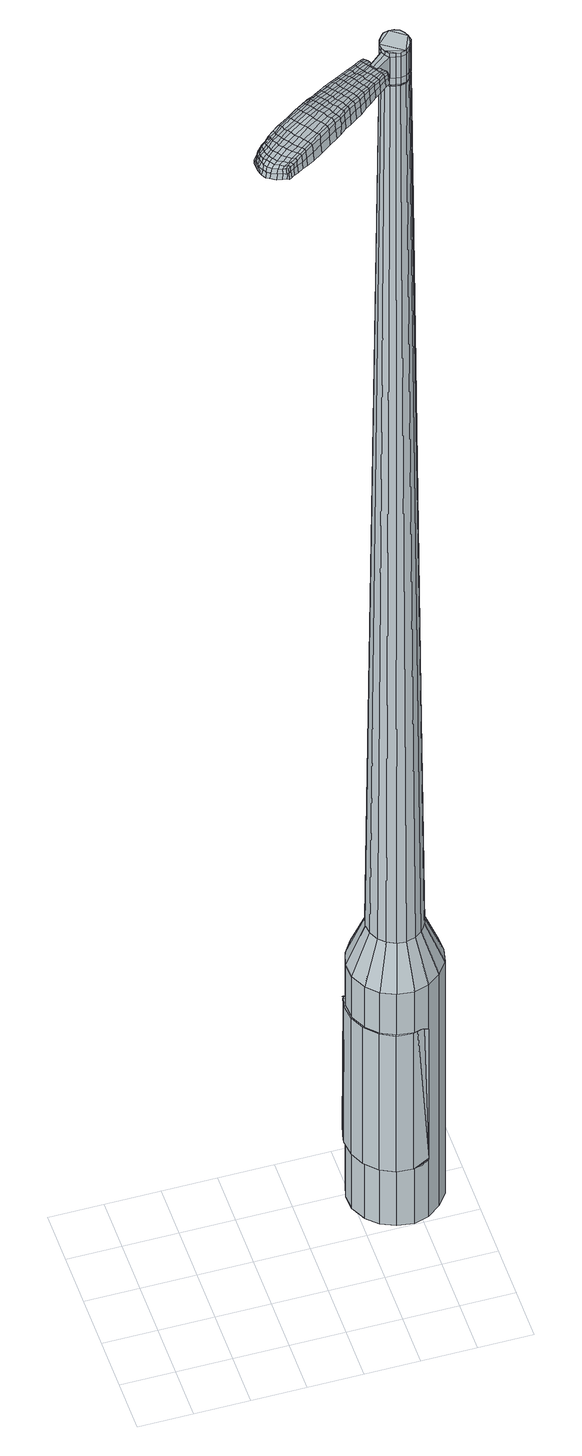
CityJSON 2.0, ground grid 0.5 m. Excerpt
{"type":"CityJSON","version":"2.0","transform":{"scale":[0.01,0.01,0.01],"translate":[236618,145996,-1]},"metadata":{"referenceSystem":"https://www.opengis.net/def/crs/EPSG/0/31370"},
"CityObjects":{
"object1":{"type":"GenericCityObject","attributes":{"cluster":695,"mean_distance_to_centroid":0.343,"new_centroid_x":236620.39,"new_centroid_y":145997.46,"mean_distance_to_camera":10.26,"H1":10.74,"H2":11.49,"Z_final":113.16,"cluster2":-1,"proj_x":236616.68,"proj_y":145992.18,"id_line":85767,"bearing_l":125.08,"distance":6.45,"orientation":"left","G_obj":215.08},"geometry":[{"type":"MultiSurface","lod":"2","boundaries":[[[0,1,2,3]],[[1,4,5,2]],[[4,6,7,5]],[[6,8,9,7]],[[8,10,11,9]],[[10,12,13,11]],[[12,14,15,13]],[[14,16,17,15]],[[16,18,19,17]],[[18,20,21,19]],[[20,22,23,21]],[[22,24,25,23]],[[24,26,27,25]],[[26,28,29,27]],[[28,30,31,29]],[[30,32,33,31]],[[32,34,35,33]],[[34,0,3,35]],[[36,37,38,39]],[[38,40,41,42]],[[41,43,42]],[[42,44,45,46]],[[45,47,46]],[[46,48,49,50]],[[49,51,50]],[[42,46,50,38]],[[50,52,39,38]],[[53,36,39]],[[2,5,7,35]],[[7,9,11,15]],[[11,13,15]],[[15,17,19,23]],[[19,21,23]],[[23,25,27,31]],[[27,29,31]],[[15,23,31,7]],[[31,33,35,7]],[[3,2,35]],[[1,0,54,55]],[[0,34,56,54]],[[34,32,57,56]],[[32,30,58,57]],[[30,28,59,58]],[[28,26,60,59]],[[26,24,61,60]],[[24,22,62,61]],[[22,20,63,62]],[[20,18,64,63]],[[18,16,65,64]],[[16,14,66,65]],[[14,12,67,66]],[[12,10,68,67]],[[10,8,69,68]],[[8,6,70,69]],[[6,4,71,70]],[[4,1,55,71]],[[55,54,72,73]],[[54,56,74,72]],[[56,57,75,74]],[[57,58,76,75]],[[58,59,77,76]],[[59,60,78,77]],[[60,61,79,78]],[[61,62,80,79]],[[62,63,81,80]],[[63,64,82,81]],[[64,65,83,82]],[[65,66,84,83]],[[66,67,85,84]],[[67,68,86,85]],[[68,69,87,86]],[[69,70,88,87]],[[70,71,89,88]],[[71,55,73,89]],[[90,91,92,93]],[[94,95,91,90]],[[75,96,95,94]],[[97,98,96,75]],[[99,100,98,97]],[[101,102,100,99]],[[79,103,102,101]],[[104,105,103,79]],[[81,106,105,104]],[[82,107,106,81]],[[108,109,107,82]],[[110,111,109,108]],[[112,113,111,110]],[[114,115,113,112]],[[87,116,115,114]],[[117,118,116,87]],[[89,119,118,117]],[[93,92,119,89]],[[120,121,122,123]],[[124,120,123,125]],[[126,124,125,127]],[[128,126,127,129]],[[130,128,129,131]],[[132,130,131,133]],[[134,132,133,135]],[[136,134,135,137]],[[138,136,137,139]],[[140,138,139,141]],[[142,140,141,143]],[[144,142,143,145]],[[146,144,145,147]],[[148,146,147,149]],[[150,148,149,151]],[[152,150,151,153]],[[73,72,90,93]],[[72,74,94,90]],[[74,75,94]],[[76,97,75]],[[76,77,99,97]],[[77,78,101,99]],[[78,79,101]],[[80,104,79]],[[80,81,104]],[[83,108,82]],[[83,84,110,108]],[[84,85,112,110]],[[85,86,114,112]],[[86,87,114]],[[88,117,87]],[[88,89,117]],[[73,93,89]],[[154,155,92,91]],[[155,119,92]],[[156,118,119]],[[156,116,118]],[[157,115,116]],[[157,158,113,115]],[[158,159,111,113]],[[159,160,109,111]],[[160,107,109]],[[161,105,106]],[[161,103,105]],[[162,102,103]],[[162,163,100,102]],[[163,164,98,100]],[[164,96,98]],[[165,95,96]],[[165,154,91,95]],[[39,52,152,166]],[[155,154,167,153]],[[53,39,166,121]],[[154,165,122,167]],[[36,53,121,120]],[[165,96,123,122]],[[37,36,120,124]],[[96,164,125,123]],[[38,37,124,126]],[[164,163,127,125]],[[40,38,126,128]],[[163,162,129,127]],[[41,40,128,130]],[[162,103,131,129]],[[43,41,130,132]],[[103,161,133,131]],[[42,43,132,134]],[[161,106,135,133]],[[44,42,134,136]],[[106,107,137,135]],[[45,44,136,138]],[[107,160,139,137]],[[47,45,138,140]],[[160,159,141,139]],[[46,47,140,142]],[[159,158,143,141]],[[48,46,142,144]],[[158,157,145,143]],[[49,48,144,146]],[[157,116,147,145]],[[51,49,146,148]],[[116,156,149,147]],[[50,51,148,150]],[[156,119,151,149]],[[52,50,150,152]],[[119,155,153,151]],[[152,153,168,169]],[[153,167,170,168]],[[167,122,171,170]],[[122,121,172,171]],[[121,166,173,172]],[[166,152,169,173]],[[174,175,176,177]],[[178,174,177,179]],[[174,178,180,181]],[[175,174,181,182]],[[183,184,185,186]],[[187,183,186,188]],[[183,187,189,190]],[[184,183,190,191]],[[192,193,194,195]],[[196,192,195,197]],[[192,196,198,199]],[[193,192,199,200]],[[201,202,203,204]],[[205,201,204,206]],[[201,205,207,208]],[[202,201,208,209]],[[210,211,212,213]],[[214,210,213,215]],[[210,214,216,217]],[[211,210,217,218]],[[219,220,221,222]],[[223,219,222,224]],[[219,223,225,226]],[[220,219,226,227]],[[228,229,230,231]],[[220,228,231,221]],[[228,220,227,232]],[[229,228,232,233]],[[234,235,236,237]],[[229,234,237,230]],[[234,229,233,238]],[[235,234,238,239]],[[240,178,179,241]],[[235,240,241,236]],[[240,235,239,242]],[[178,240,242,180]],[[243,244,245,246]],[[247,243,246,248]],[[243,247,249,250]],[[244,243,250,251]],[[252,253,254,255]],[[244,252,255,245]],[[252,244,251,256]],[[253,252,256,257]],[[258,259,260,261]],[[253,258,261,254]],[[258,253,257,262]],[[259,258,262,263]],[[264,265,266,267]],[[259,264,267,260]],[[264,259,263,268]],[[265,264,268,269]],[[270,175,182,271]],[[265,270,271,266]],[[270,265,269,272]],[[175,270,272,176]],[[273,274,275,276]],[[277,273,276,278]],[[273,277,279,280]],[[274,273,280,281]],[[282,283,284,285]],[[274,282,285,275]],[[282,274,281,286]],[[283,282,286,287]],[[288,289,290,291]],[[283,288,291,284]],[[288,283,287,292]],[[289,288,292,293]],[[294,187,188,295]],[[289,294,295,290]],[[294,289,293,296]],[[187,294,296,189]],[[297,298,299,300]],[[301,297,300,302]],[[297,301,303,304]],[[298,297,304,305]],[[306,307,308,309]],[[298,306,309,299]],[[306,298,305,310]],[[307,306,310,311]],[[312,313,314,315]],[[307,312,315,308]],[[312,307,311,316]],[[313,312,316,317]],[[318,319,320,321]],[[313,318,321,314]],[[318,313,317,322]],[[319,318,322,323]],[[324,184,191,325]],[[319,324,325,320]],[[324,319,323,326]],[[184,324,326,185]],[[327,213,212,328]],[[329,327,328,330]],[[327,329,331,332]],[[213,327,332,215]],[[333,329,330,334]],[[335,333,334,336]],[[333,335,337,338]],[[329,333,338,331]],[[339,335,336,340]],[[341,339,340,342]],[[339,341,343,344]],[[335,339,344,337]],[[345,341,342,346]],[[347,345,346,348]],[[345,347,349,350]],[[341,345,350,343]],[[351,347,348,352]],[[202,351,352,203]],[[351,202,209,353]],[[347,351,353,349]],[[354,355,200,199]],[[356,354,199,198]],[[354,356,357,358]],[[355,354,358,359]],[[360,361,359,358]],[[362,360,358,357]],[[360,362,363,364]],[[361,360,364,365]],[[366,367,365,364]],[[368,366,364,363]],[[366,368,369,370]],[[367,366,370,371]],[[372,373,371,370]],[[374,372,370,369]],[[372,374,207,205]],[[373,372,205,206]],[[375,376,377,378]],[[277,375,378,279]],[[375,277,278,379]],[[376,375,379,380]],[[381,196,197,382]],[[376,381,382,377]],[[381,376,380,383]],[[196,381,383,198]],[[384,385,386,387]],[[223,384,387,225]],[[384,223,224,388]],[[385,384,388,389]],[[390,391,392,393]],[[385,390,393,386]],[[390,385,389,394]],[[391,390,394,395]],[[396,193,200,397]],[[391,396,397,392]],[[396,391,395,398]],[[193,396,398,194]],[[399,400,401,402]],[[181,399,402,182]],[[399,181,180,403]],[[400,399,403,404]],[[405,406,407,408]],[[400,405,408,401]],[[405,400,404,409]],[[406,405,409,410]],[[411,204,203,412]],[[406,411,412,407]],[[411,406,410,413]],[[204,411,413,206]],[[414,415,416,417]],[[186,414,417,188]],[[414,186,185,418]],[[415,414,418,419]],[[420,208,207,421]],[[415,420,421,416]],[[420,415,419,422]],[[208,420,422,209]],[[423,424,425,426]],[[301,423,426,303]],[[423,301,302,427]],[[424,423,427,428]],[[429,214,215,430]],[[424,429,430,425]],[[429,424,428,431]],[[214,429,431,216]],[[432,433,434,435]],[[247,432,435,249]],[[432,247,248,436]],[[433,432,436,437]],[[438,439,440,441]],[[433,438,441,434]],[[438,433,437,442]],[[439,438,442,443]],[[444,211,218,445]],[[439,444,445,440]],[[444,439,443,446]],[[211,444,446,212]],[[447,448,437,436]],[[246,447,436,248]],[[447,246,245,449]],[[448,447,449,450]],[[451,452,443,442]],[[448,451,442,437]],[[451,448,450,453]],[[452,451,453,454]],[[455,328,212,446]],[[452,455,446,443]],[[455,452,454,456]],[[328,455,456,330]],[[457,458,459,460]],[[304,457,460,305]],[[457,304,303,426]],[[458,457,426,425]],[[461,332,331,462]],[[458,461,462,459]],[[461,458,425,430]],[[332,461,430,215]],[[463,464,450,449]],[[255,463,449,245]],[[463,255,254,465]],[[464,463,465,466]],[[467,468,454,453]],[[464,467,453,450]],[[467,464,466,469]],[[468,467,469,470]],[[471,334,330,456]],[[468,471,456,454]],[[471,468,470,472]],[[334,471,472,336]],[[473,474,475,476]],[[310,473,476,311]],[[473,310,305,460]],[[474,473,460,459]],[[477,338,337,478]],[[474,477,478,475]],[[477,474,459,462]],[[338,477,462,331]],[[479,480,466,465]],[[261,479,465,254]],[[479,261,260,481]],[[480,479,481,482]],[[483,484,470,469]],[[480,483,469,466]],[[483,480,482,485]],[[484,483,485,486]],[[487,340,336,472]],[[484,487,472,470]],[[487,484,486,488]],[[340,487,488,342]],[[489,490,491,492]],[[316,489,492,317]],[[489,316,311,476]],[[490,489,476,475]],[[493,344,343,494]],[[490,493,494,491]],[[493,490,475,478]],[[344,493,478,337]],[[495,496,482,481]],[[267,495,481,260]],[[495,267,266,497]],[[496,495,497,498]],[[499,500,486,485]],[[496,499,485,482]],[[499,496,498,501]],[[500,499,501,502]],[[503,346,342,488]],[[500,503,488,486]],[[503,500,502,504]],[[346,503,504,348]],[[505,506,507,508]],[[322,505,508,323]],[[505,322,317,492]],[[506,505,492,491]],[[509,350,349,510]],[[506,509,510,507]],[[509,506,491,494]],[[350,509,494,343]],[[511,512,498,497]],[[271,511,497,266]],[[511,271,182,402]],[[512,511,402,401]],[[513,514,502,501]],[[512,513,501,498]],[[513,512,401,408]],[[514,513,408,407]],[[515,352,348,504]],[[514,515,504,502]],[[515,514,407,412]],[[352,515,412,203]],[[516,517,419,418]],[[326,516,418,185]],[[516,326,323,508]],[[517,516,508,507]],[[518,353,209,422]],[[517,518,422,419]],[[518,517,507,510]],[[353,518,510,349]],[[519,520,380,379]],[[276,519,379,278]],[[519,276,275,521]],[[520,519,521,522]],[[523,356,198,383]],[[520,523,383,380]],[[523,520,522,524]],[[356,523,524,357]],[[525,526,527,528]],[[226,525,528,227]],[[525,226,225,387]],[[526,525,387,386]],[[529,530,531,532]],[[526,529,532,527]],[[529,526,386,393]],[[530,529,393,392]],[[533,355,359,534]],[[530,533,534,531]],[[533,530,392,397]],[[355,533,397,200]],[[535,536,522,521]],[[285,535,521,275]],[[535,285,284,537]],[[536,535,537,538]],[[539,362,357,524]],[[536,539,524,522]],[[539,536,538,540]],[[362,539,540,363]],[[541,542,543,544]],[[232,541,544,233]],[[541,232,227,528]],[[542,541,528,527]],[[545,546,547,548]],[[542,545,548,543]],[[545,542,527,532]],[[546,545,532,531]],[[549,361,365,550]],[[546,549,550,547]],[[549,546,531,534]],[[361,549,534,359]],[[551,552,538,537]],[[291,551,537,284]],[[551,291,290,553]],[[552,551,553,554]],[[555,368,363,540]],[[552,555,540,538]],[[555,552,554,556]],[[368,555,556,369]],[[557,558,559,560]],[[238,557,560,239]],[[557,238,233,544]],[[558,557,544,543]],[[561,562,563,564]],[[558,561,564,559]],[[561,558,543,548]],[[562,561,548,547]],[[565,367,371,566]],[[562,565,566,563]],[[565,562,547,550]],[[367,565,550,365]],[[567,568,554,553]],[[295,567,553,290]],[[567,295,188,417]],[[568,567,417,416]],[[569,374,369,556]],[[568,569,556,554]],[[569,568,416,421]],[[374,569,421,207]],[[570,571,404,403]],[[242,570,403,180]],[[570,242,239,560]],[[571,570,560,559]],[[572,573,410,409]],[[571,572,409,404]],[[572,571,559,564]],[[573,572,564,563]],[[574,373,206,413]],[[573,574,413,410]],[[574,573,563,566]],[[373,574,566,371]],[[575,576,577,578]],[[578,577,579,580]],[[581,579,577,582]],[[582,577,576,583]],[[584,585,586,587]],[[587,586,588,589]],[[590,588,586,591]],[[591,586,585,592]],[[593,594,595,596]],[[596,595,597,598]],[[599,597,595,600]],[[600,595,594,601]],[[602,603,604,605]],[[605,604,606,607]],[[608,606,604,609]],[[609,604,603,610]],[[611,612,613,614]],[[614,613,615,616]],[[617,615,613,618]],[[618,613,612,619]],[[620,621,622,623]],[[623,622,624,625]],[[626,624,622,627]],[[627,622,621,628]],[[629,630,631,632]],[[632,631,621,620]],[[628,621,631,633]],[[633,631,630,634]],[[635,636,637,638]],[[638,637,630,629]],[[634,630,637,639]],[[639,637,636,640]],[[580,579,641,642]],[[642,641,636,635]],[[640,636,641,643]],[[643,641,579,581]],[[644,645,646,647]],[[647,646,648,649]],[[650,648,646,651]],[[651,646,645,652]],[[653,654,655,656]],[[656,655,645,644]],[[652,645,655,657]],[[657,655,654,658]],[[659,660,661,662]],[[662,661,654,653]],[[658,654,661,663]],[[663,661,660,664]],[[665,666,667,668]],[[668,667,660,659]],[[664,660,667,669]],[[669,667,666,670]],[[583,576,671,672]],[[672,671,666,665]],[[670,666,671,673]],[[673,671,576,575]],[[674,675,676,677]],[[677,676,678,679]],[[680,678,676,681]],[[681,676,675,682]],[[683,684,685,686]],[[686,685,675,674]],[[682,675,685,687]],[[687,685,684,688]],[[689,690,691,692]],[[692,691,684,683]],[[688,684,691,693]],[[693,691,690,694]],[[589,588,695,696]],[[696,695,690,689]],[[694,690,695,697]],[[697,695,588,590]],[[698,699,700,701]],[[701,700,702,703]],[[704,702,700,705]],[[705,700,699,706]],[[707,708,709,710]],[[710,709,699,698]],[[706,699,709,711]],[[711,709,708,712]],[[713,714,715,716]],[[716,715,708,707]],[[712,708,715,717]],[[717,715,714,718]],[[719,720,721,722]],[[722,721,714,713]],[[718,714,721,723]],[[723,721,720,724]],[[592,585,725,726]],[[726,725,720,719]],[[724,720,725,727]],[[727,725,585,584]],[[611,614,728,729]],[[729,728,730,731]],[[732,730,728,172]],[[172,728,614,616]],[[731,730,733,734]],[[734,733,735,736]],[[737,735,733,738]],[[738,733,730,732]],[[736,735,739,740]],[[740,739,741,742]],[[743,741,739,744]],[[744,739,735,737]],[[742,741,745,746]],[[746,745,747,748]],[[749,747,745,750]],[[750,745,741,743]],[[748,747,751,752]],[[752,751,603,602]],[[610,603,751,753]],[[753,751,747,749]],[[601,754,755,600]],[[600,755,756,599]],[[757,756,755,758]],[[758,755,754,759]],[[759,760,761,758]],[[758,761,762,757]],[[763,762,761,764]],[[764,761,760,765]],[[765,766,767,764]],[[764,767,768,763]],[[769,768,767,770]],[[770,767,766,771]],[[771,772,773,770]],[[770,773,774,769]],[[608,774,773,606]],[[606,773,772,607]],[[775,776,777,778]],[[778,777,678,680]],[[679,678,777,779]],[[779,777,776,780]],[[598,597,781,782]],[[782,781,776,775]],[[780,776,781,783]],[[783,781,597,599]],[[784,785,786,787]],[[787,786,624,626]],[[625,624,786,788]],[[788,786,785,789]],[[790,791,792,793]],[[793,792,785,784]],[[789,785,792,794]],[[794,792,791,795]],[[601,594,796,797]],[[797,796,791,790]],[[795,791,796,798]],[[798,796,594,593]],[[799,800,801,802]],[[802,801,582,583]],[[581,582,801,803]],[[803,801,800,804]],[[805,806,807,808]],[[808,807,800,799]],[[804,800,807,809]],[[809,807,806,810]],[[602,605,811,812]],[[812,811,806,805]],[[810,806,811,813]],[[813,811,605,607]],[[814,815,816,817]],[[817,816,587,589]],[[584,587,816,818]],[[818,816,815,819]],[[608,609,820,821]],[[821,820,815,814]],[[819,815,820,822]],[[822,820,609,610]],[[823,824,825,826]],[[826,825,702,704]],[[703,702,825,827]],[[827,825,824,828]],[[616,615,829,830]],[[830,829,824,823]],[[828,824,829,831]],[[831,829,615,617]],[[832,833,834]],[[834,833,648,650]],[[649,648,833,835]],[[835,833,836]],[[837,838,839,840]],[[840,839,833,832]],[[836,833,839,841]],[[841,839,838,842]],[[619,612,843,844]],[[844,843,838,837]],[[842,838,843,845]],[[845,843,612,611]],[[836,846,847,835]],[[835,847,647,649]],[[644,647,847,848]],[[848,847,846,849]],[[842,850,851,841]],[[841,851,846,836]],[[849,846,851,852]],[[852,851,850,853]],[[611,729,854,845]],[[845,854,850,842]],[[853,850,854,855]],[[855,854,729,731]],[[856,857,858,859]],[[859,858,705,706]],[[704,705,858,826]],[[826,858,857,823]],[[732,172,860,861]],[[861,860,857,856]],[[823,857,860,830]],[[830,860,172,616]],[[849,862,863,848]],[[848,863,656,644]],[[653,656,863,864]],[[864,863,862,865]],[[853,866,867,852]],[[852,867,862,849]],[[865,862,867,868]],[[868,867,866,869]],[[731,734,870,855]],[[855,870,866,853]],[[869,866,870,871]],[[871,870,734,736]],[[872,873,874,875]],[[875,874,711,712]],[[706,711,874,859]],[[859,874,873,856]],[[737,738,876,877]],[[877,876,873,872]],[[856,873,876,861]],[[861,876,738,732]],[[865,878,879,864]],[[864,879,662,653]],[[659,662,879,880]],[[880,879,878,881]],[[869,882,883,868]],[[868,883,878,865]],[[881,878,883,884]],[[884,883,882,885]],[[736,740,886,871]],[[871,886,882,869]],[[885,882,886,887]],[[887,886,740,742]],[[888,889,890,891]],[[891,890,717,718]],[[712,717,890,875]],[[875,890,889,872]],[[743,744,892,893]],[[893,892,889,888]],[[872,889,892,877]],[[877,892,744,737]],[[881,894,895,880]],[[880,895,668,659]],[[665,668,895,896]],[[896,895,894,897]],[[885,898,899,884]],[[884,899,894,881]],[[897,894,899,900]],[[900,899,898,901]],[[742,746,902,887]],[[887,902,898,885]],[[901,898,902,903]],[[903,902,746,748]],[[904,905,906,907]],[[907,906,723,724]],[[718,723,906,891]],[[891,906,905,888]],[[749,750,908,909]],[[909,908,905,904]],[[888,905,908,893]],[[893,908,750,743]],[[897,910,911,896]],[[896,911,672,665]],[[583,672,911,802]],[[802,911,910,799]],[[901,912,913,900]],[[900,913,910,897]],[[799,910,913,808]],[[808,913,912,805]],[[748,752,914,903]],[[903,914,912,901]],[[805,912,914,812]],[[812,914,752,602]],[[819,915,916,818]],[[818,916,727,584]],[[724,727,916,907]],[[907,916,915,904]],[[610,753,917,822]],[[822,917,915,819]],[[904,915,917,909]],[[909,917,753,749]],[[780,918,919,779]],[[779,919,677,679]],[[674,677,919,920]],[[920,919,918,921]],[[599,756,922,783]],[[783,922,918,780]],[[921,918,922,923]],[[923,922,756,757]],[[924,925,926,927]],[[927,926,627,628]],[[626,627,926,787]],[[787,926,925,784]],[[928,929,930,931]],[[931,930,925,924]],[[784,925,930,793]],[[793,930,929,790]],[[759,754,932,933]],[[933,932,929,928]],[[790,929,932,797]],[[797,932,754,601]],[[921,934,935,920]],[[920,935,686,674]],[[683,686,935,936]],[[936,935,934,937]],[[757,762,938,923]],[[923,938,934,921]],[[937,934,938,939]],[[939,938,762,763]],[[940,941,942,943]],[[943,942,633,634]],[[628,633,942,927]],[[927,942,941,924]],[[944,945,946,947]],[[947,946,941,940]],[[924,941,946,931]],[[931,946,945,928]],[[765,760,948,949]],[[949,948,945,944]],[[928,945,948,933]],[[933,948,760,759]],[[937,950,951,936]],[[936,951,692,683]],[[689,692,951,952]],[[952,951,950,953]],[[763,768,954,939]],[[939,954,950,937]],[[953,950,954,955]],[[955,954,768,769]],[[956,957,958,959]],[[959,958,639,640]],[[634,639,958,943]],[[943,958,957,940]],[[960,961,962,963]],[[963,962,957,956]],[[940,957,962,947]],[[947,962,961,944]],[[771,766,964,965]],[[965,964,961,960]],[[944,961,964,949]],[[949,964,766,765]],[[953,966,967,952]],[[952,967,696,689]],[[589,696,967,817]],[[817,967,966,814]],[[769,774,968,955]],[[955,968,966,953]],[[814,966,968,821]],[[821,968,774,608]],[[804,969,970,803]],[[803,970,643,581]],[[640,643,970,959]],[[959,970,969,956]],[[810,971,972,809]],[[809,972,969,804]],[[956,969,972,963]],[[963,972,971,960]],[[607,772,973,813]],[[813,973,971,810]],[[960,971,973,965]],[[965,973,772,771]],[[575,578,177,176]],[[578,580,179,177]],[[590,591,190,189]],[[591,592,191,190]],[[593,596,195,194]],[[596,598,197,195]],[[617,618,217,216]],[[618,619,218,217]],[[620,623,222,221]],[[623,625,224,222]],[[629,632,231,230]],[[632,620,221,231]],[[635,638,237,236]],[[638,629,230,237]],[[580,642,241,179]],[[642,635,236,241]],[[650,651,250,249]],[[651,652,251,250]],[[652,657,256,251]],[[657,658,257,256]],[[658,663,262,257]],[[663,664,263,262]],[[664,669,268,263]],[[669,670,269,268]],[[670,673,272,269]],[[673,575,176,272]],[[680,681,280,279]],[[681,682,281,280]],[[682,687,286,281]],[[687,688,287,286]],[[688,693,292,287]],[[693,694,293,292]],[[694,697,296,293]],[[697,590,189,296]],[[698,701,300,299]],[[701,703,302,300]],[[707,710,309,308]],[[710,698,299,309]],[[713,716,315,314]],[[716,707,308,315]],[[719,722,321,320]],[[722,713,314,321]],[[592,726,325,191]],[[726,719,320,325]],[[775,778,378,377]],[[778,680,279,378]],[[598,782,382,197]],[[782,775,377,382]],[[625,788,388,224]],[[788,789,389,388]],[[789,794,394,389]],[[794,795,395,394]],[[795,798,398,395]],[[798,593,194,398]],[[703,827,427,302]],[[827,828,428,427]],[[828,831,431,428]],[[831,617,216,431]],[[832,834,435,434]],[[834,650,249,435]],[[837,840,441,440]],[[840,832,434,441]],[[619,844,445,218]],[[844,837,440,445]],[[974,975,976,977]],[[978,979,977,976]],[[980,981,982,983]],[[984,985,986,987]],[[975,988,989,976]],[[990,978,976,989]],[[991,980,983,992]],[[993,994,985,984]],[[988,995,996,989]],[[996,997,990,989]],[[998,991,992,999]],[[1000,994,993,1001]],[[995,1002,1003,996]],[[1003,1004,997,996]],[[1005,998,999,1006]],[[1007,1000,1001,1008]],[[1009,1010,1011,1012]],[[1013,1014,1010,1009]],[[1013,1015,1016,1014]],[[1015,1017,1018,1016]],[[1019,1020,1021,1022]],[[1023,1024,1020,1019]],[[1025,1026,1024,1023]],[[1027,1028,1026,1025]],[[1022,1011,1010,1019]],[[1019,1010,1014,1023]],[[1014,1016,1025,1023]],[[1016,1018,1027,1025]],[[983,982,979,978]],[[992,983,978,990]],[[997,999,992,990]],[[1004,1006,999,997]],[[984,987,981,980]],[[993,984,980,991]],[[1001,993,991,998]],[[1008,1001,998,1005]],[[985,1009,1012,986]],[[994,1013,1009,985]],[[1015,1013,994,1000]],[[1017,1015,1000,1007]],[[1029,1030,1031,1032]],[[1031,1033,1034,1035]],[[1031,1035,1036,1037]],[[1031,1037,1032]],[[1038,1029,1032,1039]],[[1040,1039,1032,1041]],[[1042,1041,1032]],[[1043,1031,1030,1044]],[[1045,1043,1044,1046]],[[1047,1045,1046,1048]],[[1049,1047,1048,1050]],[[1051,1049,1050,1052]],[[1052,1053,1054,1055]],[[1052,1055,1056,1057]],[[1052,1057,1058,1059]],[[1058,1060,1061,1062]],[[1058,1062,1063,1064]],[[1058,1064,1059]],[[1052,1059,1051]],[[1065,1066,1030,1029]],[[1067,1068,1033,1031]],[[1069,1070,1042,1032]],[[1066,1071,1044,1030]],[[1072,1067,1031,1043]],[[1071,1073,1046,1044]],[[1074,1072,1043,1045]],[[1073,1075,1048,1046]],[[1076,1074,1045,1047]],[[1075,1077,1050,1048]],[[1078,1076,1047,1049]],[[1077,1079,1052,1050]],[[1080,1078,1049,1051]],[[1079,1081,1053,1052]],[[1082,1083,1060,1058]],[[1084,1080,1051,1059]],[[1054,1053,1081,1085]],[[1055,1054,1085,1086]],[[1056,1055,1086,1087]],[[1057,1056,1087,1088]],[[1058,1057,1088,1082]],[[1089,1065,1029,1038]],[[1090,1089,1038,1039]],[[1091,1090,1039,1040]],[[1092,1091,1040,1041]],[[1070,1092,1041,1042]],[[1034,1033,1068,1093]],[[1061,1060,1083,1094]],[[1035,1034,1093,1095]],[[1036,1035,1095,1096]],[[1037,1036,1096,1097]],[[1032,1037,1097,1069]],[[1062,1061,1094,1098]],[[1063,1062,1098,1099]],[[1064,1063,1099,1100]],[[1059,1064,1100,1084]]]}]}
},
"vertices":[
[204,119,384],[197,133,384],[197,133,96],[204,119,96],[196,147,384],[196,147,96],[200,161,384],[200,161,96],[208,173,384],[208,173,96],[220,182,384],[220,182,96],[234,186,384],[234,186,96],[249,184,384],[249,184,96],[262,178,384],[262,178,96],[273,168,384],[273,168,96],[279,155,384],[279,155,96],[280,140,384],[280,140,96],[277,126,384],[277,126,96],[268,114,384],[268,114,96],[256,105,384],[256,105,96],[242,101,384],[242,101,96],[227,103,384],[227,103,96],[214,109,384],[214,109,96],[235,131,1524],[239,130,1524],[244,131,1524],[227,136,1524],[248,134,1524],[250,138,1524],[251,147,1524],[252,142,1524],[249,151,1524],[246,155,1524],[237,157,1524],[242,157,1524],[232,156,1524],[229,153,1524],[225,145,1524],[226,149,1524],[225,140,1524],[230,132,1524],[218,129,429],[214,137,429],[224,123,429],[232,119,429],[240,118,429],[249,121,429],[256,126,429],[261,133,429],[263,141,429],[263,150,429],[259,158,429],[253,164,429],[245,168,429],[236,169,429],[228,166,429],[220,161,429],[215,154,429],[213,146,429],[227,136,1483],[225,140,1483],[230,132,1483],[235,131,1483],[239,130,1483],[244,131,1483],[248,134,1483],[250,138,1483],[252,142,1483],[251,147,1483],[249,151,1483],[246,155,1483],[242,157,1483],[237,157,1483],[232,156,1483],[229,153,1483],[226,149,1483],[225,145,1483],[228,136,1483],[228,136,1485],[226,140,1485],[226,140,1483],[231,133,1483],[231,133,1485],[235,131,1485],[239,131,1483],[239,131,1485],[244,132,1483],[244,132,1485],[247,134,1483],[247,134,1485],[250,138,1485],[251,142,1483],[251,142,1485],[251,147,1485],[249,151,1485],[246,154,1483],[246,154,1485],[241,156,1483],[241,156,1485],[237,156,1483],[237,156,1485],[233,155,1483],[233,155,1485],[229,153,1485],[227,149,1483],[227,149,1485],[225,145,1485],[235,131,1519],[230,132,1519],[230,132,1493],[235,131,1493],[239,130,1519],[239,130,1493],[244,131,1519],[244,131,1493],[248,134,1519],[248,134,1493],[250,138,1519],[250,138,1493],[252,142,1519],[252,142,1493],[251,147,1519],[251,147,1493],[249,151,1519],[249,151,1493],[246,155,1519],[246,155,1493],[242,157,1519],[242,157,1493],[237,157,1519],[237,157,1493],[232,156,1519],[232,156,1493],[229,153,1519],[229,153,1493],[226,149,1519],[226,149,1493],[225,145,1519],[225,145,1493],[225,140,1519],[225,140,1493],[227,136,1485],[225,140,1485],[226,149,1485],[232,156,1485],[237,157,1485],[242,157,1485],[246,155,1485],[252,142,1485],[248,134,1485],[244,131,1485],[239,130,1485],[230,132,1485],[227,136,1519],[227,136,1493],[210,128,1513],[210,128,1518],[212,125,1513],[214,122,1513],[214,122,1518],[212,125,1518],[140,98,1519],[146,102,1518],[144,103,1509],[138,99,1510],[133,94,1519],[131,94,1510],[135,93,1526],[142,98,1525],[148,102,1525],[162,67,1519],[168,71,1518],[168,73,1525],[162,69,1525],[155,62,1519],[155,63,1526],[155,60,1510],[162,65,1510],[167,69,1509],[92,39,1519],[90,42,1519],[89,42,1513],[91,38,1513],[95,36,1519],[94,36,1513],[96,37,1524],[93,40,1524],[91,43,1524],[152,82,1530],[158,86,1529],[157,89,1529],[151,84,1530],[145,76,1531],[143,79,1531],[147,73,1530],[155,79,1530],[161,83,1529],[218,128,1512],[217,130,1512],[216,130,1517],[217,128,1517],[220,126,1512],[219,125,1517],[220,125,1506],[218,128,1506],[216,130,1506],[92,63,1519],[95,66,1519],[93,66,1512],[91,64,1512],[91,61,1518],[89,62,1512],[92,61,1522],[93,62,1523],[96,65,1524],[98,69,1519],[103,72,1519],[101,73,1512],[97,69,1512],[100,68,1524],[104,72,1525],[107,76,1519],[114,81,1519],[112,81,1511],[106,76,1511],[109,75,1526],[115,80,1526],[123,87,1519],[121,88,1510],[125,86,1526],[203,137,1513],[196,133,1513],[198,133,1518],[204,137,1517],[208,140,1512],[207,139,1516],[207,140,1506],[201,138,1507],[195,134,1507],[190,130,1514],[184,126,1515],[185,125,1520],[191,129,1519],[188,130,1507],[182,126,1507],[177,122,1515],[171,118,1516],[172,117,1522],[179,121,1521],[175,122,1508],[169,118,1508],[165,114,1517],[158,110,1517],[160,109,1524],[166,113,1523],[163,114,1508],[156,111,1509],[152,106,1518],[154,105,1524],[150,107,1509],[112,34,1519],[115,35,1519],[115,36,1524],[112,35,1523],[110,33,1518],[110,34,1522],[110,31,1512],[112,32,1512],[115,34,1512],[119,38,1519],[124,40,1519],[124,42,1525],[119,39,1524],[119,36,1512],[124,39,1512],[129,44,1519],[136,48,1519],[136,50,1526],[129,45,1526],[129,42,1511],[136,46,1511],[145,55,1519],[145,56,1526],[145,53,1510],[220,113,1513],[214,108,1513],[214,106,1507],[220,111,1507],[224,116,1512],[224,115,1506],[223,116,1516],[220,114,1517],[214,109,1518],[208,103,1514],[202,98,1515],[202,97,1507],[208,102,1507],[208,105,1519],[202,100,1520],[197,94,1515],[191,89,1516],[191,87,1508],[196,92,1508],[196,95,1521],[191,91,1522],[185,85,1517],[179,80,1517],[179,78,1509],[185,83,1508],[185,86,1523],[179,82,1524],[173,76,1518],[173,74,1509],[173,77,1524],[213,124,1519],[211,127,1519],[207,120,1520],[205,122,1520],[209,118,1520],[215,122,1519],[201,116,1522],[199,118,1522],[195,112,1523],[193,114,1523],[196,109,1523],[202,113,1521],[189,107,1524],[187,110,1524],[183,103,1525],[181,105,1525],[184,100,1525],[190,105,1524],[177,99,1526],[175,101,1526],[170,94,1527],[169,97,1527],[172,92,1527],[178,96,1526],[164,90,1528],[163,93,1528],[166,87,1528],[96,42,1527],[94,45,1527],[99,39,1526],[102,41,1527],[99,44,1528],[97,47,1528],[105,48,1529],[102,51,1529],[107,45,1528],[113,49,1530],[111,52,1530],[108,55,1530],[117,56,1531],[114,59,1531],[119,53,1530],[127,58,1531],[124,61,1531],[122,65,1531],[135,69,1531],[132,72,1531],[137,66,1531],[108,32,1518],[105,33,1519],[104,32,1513],[108,31,1513],[108,34,1523],[105,34,1523],[100,34,1519],[99,33,1513],[101,35,1524],[90,59,1518],[89,57,1518],[90,57,1523],[91,60,1523],[88,60,1513],[87,57,1513],[88,53,1519],[88,49,1519],[89,50,1524],[89,54,1523],[87,53,1513],[87,49,1513],[88,46,1519],[90,46,1524],[88,45,1513],[143,97,1528],[144,95,1528],[150,99,1528],[149,100,1527],[136,92,1528],[136,90,1529],[145,93,1529],[147,90,1530],[153,94,1529],[151,97,1528],[138,88,1529],[139,85,1530],[149,87,1530],[155,91,1529],[141,82,1531],[161,70,1528],[160,72,1529],[153,67,1529],[154,65,1528],[167,74,1527],[165,76,1528],[157,75,1529],[150,70,1530],[163,79,1528],[225,118,1512],[224,120,1512],[223,120,1517],[224,118,1517],[225,117,1506],[224,119,1506],[222,123,1512],[221,122,1517],[222,122,1506],[210,140,1512],[211,139,1512],[210,139,1506],[209,140,1506],[209,139,1517],[210,138,1517],[212,137,1512],[214,135,1512],[213,135,1506],[211,137,1506],[212,136,1517],[213,134,1517],[215,133,1512],[214,132,1506],[214,132,1517],[205,136,1519],[206,135,1519],[199,132,1520],[200,131,1520],[207,133,1519],[209,131,1519],[201,129,1520],[202,127,1520],[210,129,1519],[204,124,1520],[219,115,1519],[218,117,1519],[212,112,1520],[214,110,1520],[217,119,1519],[211,115,1520],[192,128,1521],[193,127,1521],[186,124,1522],[187,123,1522],[195,125,1521],[196,122,1521],[188,121,1522],[190,118,1523],[198,120,1522],[192,116,1523],[208,106,1521],[206,108,1521],[201,103,1522],[202,101,1522],[205,110,1521],[199,106,1522],[180,120,1523],[181,119,1523],[173,116,1524],[174,115,1524],[182,117,1523],[184,114,1524],[176,113,1525],[178,110,1525],[185,112,1524],[179,108,1525],[196,97,1523],[195,99,1523],[189,94,1524],[190,92,1524],[193,101,1524],[187,97,1525],[167,112,1525],[168,111,1525],[161,108,1526],[162,107,1526],[170,108,1526],[171,106,1526],[164,104,1527],[165,102,1527],[173,104,1526],[167,99,1527],[184,88,1525],[183,90,1525],[177,85,1526],[178,83,1526],[181,93,1526],[175,88,1527],[155,104,1527],[156,103,1527],[157,101,1527],[159,98,1528],[161,95,1528],[173,79,1527],[171,81,1527],[169,84,1528],[110,35,1525],[107,35,1525],[113,37,1526],[111,37,1526],[103,37,1526],[107,39,1527],[93,61,1525],[92,58,1525],[95,61,1526],[96,63,1525],[91,55,1525],[91,52,1526],[95,54,1527],[95,58,1526],[92,48,1526],[96,51,1527],[118,40,1526],[115,40,1527],[123,43,1527],[121,44,1528],[111,42,1528],[117,46,1529],[100,66,1526],[99,64,1527],[104,68,1528],[104,70,1527],[99,61,1527],[100,58,1528],[105,62,1529],[105,65,1528],[101,54,1528],[107,58,1530],[128,46,1528],[126,47,1529],[135,51,1528],[133,52,1529],[123,50,1529],[130,55,1530],[109,74,1528],[110,72,1528],[116,77,1529],[116,79,1528],[110,69,1529],[111,66,1530],[118,71,1530],[117,74,1530],[113,63,1530],[120,68,1531],[145,58,1529],[143,59,1529],[140,62,1530],[126,85,1528],[126,83,1529],[127,81,1530],[129,78,1530],[131,75,1531],[145,101,1509],[147,101,1518],[141,97,1518],[139,97,1509],[134,92,1519],[132,93,1510],[136,91,1525],[143,96,1525],[149,100,1525],[166,74,1525],[166,73,1518],[161,68,1518],[161,70,1525],[154,63,1519],[154,65,1525],[154,61,1510],[161,66,1509],[166,71,1509],[91,43,1513],[92,43,1519],[94,40,1519],[93,40,1513],[96,38,1519],[96,37,1513],[97,39,1524],[95,41,1524],[93,44,1524],[156,88,1528],[158,86,1528],[152,82,1529],[150,84,1529],[145,76,1529],[143,79,1529],[147,73,1529],[154,79,1529],[160,83,1528],[214,129,1516],[215,129,1512],[217,127,1512],[216,126,1516],[218,124,1512],[217,124,1516],[218,124,1506],[216,126,1506],[214,129,1506],[95,65,1512],[96,64,1519],[94,62,1518],[92,63,1512],[92,60,1518],[91,61,1512],[93,60,1522],[95,61,1523],[97,63,1523],[102,71,1512],[104,71,1519],[100,67,1519],[98,68,1512],[101,66,1524],[105,70,1525],[113,79,1511],[115,79,1519],[109,74,1519],[107,75,1511],[110,74,1525],[116,78,1526],[124,86,1519],[122,86,1510],[126,85,1526],[198,131,1518],[197,132,1513],[204,136,1513],[205,135,1517],[208,138,1512],[208,137,1515],[207,138,1506],[202,136,1506],[196,132,1507],[186,123,1520],[184,124,1514],[191,128,1514],[192,127,1519],[189,128,1507],[183,124,1507],[173,115,1522],[172,116,1516],[178,120,1515],[180,119,1521],[176,120,1508],[170,117,1508],[161,108,1523],[159,108,1517],[166,112,1516],[167,111,1522],[164,113,1508],[157,109,1508],[153,104,1517],[155,104,1524],[151,105,1509],[114,38,1523],[114,37,1519],[112,35,1518],[111,37,1523],[110,35,1518],[110,36,1522],[110,33,1512],[112,34,1512],[114,35,1512],[123,44,1525],[123,42,1519],[119,39,1519],[118,41,1524],[118,38,1512],[123,40,1512],[135,51,1526],[135,50,1519],[128,45,1519],[128,47,1525],[128,43,1511],[135,48,1511],[144,56,1519],[144,58,1526],[144,54,1510],[213,108,1507],[213,109,1513],[219,114,1513],[219,113,1506],[223,117,1512],[222,116,1506],[221,117,1515],[219,115,1517],[213,111,1518],[201,98,1507],[201,100,1514],[207,105,1514],[207,103,1507],[207,106,1519],[201,101,1520],[189,89,1508],[189,91,1516],[195,95,1515],[195,94,1508],[195,97,1521],[189,92,1522],[178,80,1508],[178,82,1517],[184,86,1516],[183,84,1508],[183,88,1522],[178,83,1523],[172,77,1517],[172,75,1509],[172,79,1524],[212,124,1518],[211,126,1518],[206,120,1519],[205,122,1519],[208,117,1519],[200,116,1520],[199,118,1520],[194,111,1521],[193,113,1521],[196,109,1521],[202,113,1520],[188,107,1523],[187,109,1523],[182,103,1524],[180,105,1524],[184,100,1524],[190,104,1523],[176,98,1525],[174,101,1525],[170,94,1526],[168,97,1526],[172,91,1526],[178,96,1525],[164,90,1527],[162,92,1527],[166,87,1527],[95,45,1526],[97,43,1526],[99,40,1525],[103,42,1526],[100,45,1526],[98,48,1526],[103,51,1528],[105,48,1528],[108,46,1527],[114,50,1528],[111,52,1529],[109,55,1529],[115,59,1530],[117,57,1530],[119,54,1529],[126,59,1530],[124,62,1530],[122,65,1530],[132,72,1530],[134,69,1530],[137,66,1530],[105,34,1513],[105,35,1518],[108,34,1518],[108,33,1512],[108,36,1523],[106,36,1523],[101,36,1519],[100,35,1513],[102,37,1523],[92,57,1523],[91,56,1518],[92,59,1518],[93,59,1523],[90,59,1512],[90,57,1512],[91,50,1523],[90,50,1519],[90,53,1519],[91,54,1523],[89,53,1513],[89,49,1513],[91,46,1519],[92,47,1524],[90,46,1513],[150,98,1527],[144,94,1527],[143,95,1527],[149,99,1526],[136,91,1527],[137,89,1528],[153,93,1528],[147,89,1528],[145,92,1528],[151,96,1527],[138,87,1528],[139,84,1529],[149,87,1529],[155,91,1528],[141,82,1529],[152,67,1528],[159,72,1527],[160,71,1527],[153,66,1527],[166,75,1526],[165,76,1527],[157,75,1528],[150,70,1528],[163,79,1527],[221,119,1516],[222,119,1512],[223,118,1512],[222,118,1516],[223,117,1506],[222,118,1506],[220,121,1512],[219,121,1516],[220,120,1506],[208,138,1506],[209,138,1512],[208,139,1506],[208,137,1516],[209,137,1516],[211,133,1506],[212,133,1512],[210,136,1512],[209,136,1506],[210,135,1516],[211,133,1516],[213,131,1512],[213,131,1506],[213,131,1516],[205,134,1518],[205,135,1518],[199,131,1519],[199,130,1519],[208,130,1518],[206,132,1518],[200,128,1519],[202,126,1519],[209,128,1518],[203,124,1519],[212,112,1519],[218,116,1518],[218,115,1518],[212,111,1519],[216,119,1518],[210,115,1519],[193,126,1520],[192,127,1520],[186,123,1521],[187,122,1521],[196,122,1520],[194,124,1520],[188,120,1521],[190,118,1521],[197,120,1520],[191,116,1521],[200,103,1521],[206,107,1520],[207,106,1520],[201,102,1521],[204,110,1520],[198,106,1521],[180,118,1522],[180,119,1522],[174,115,1523],[174,114,1523],[183,114,1522],[182,116,1522],[176,112,1523],[177,110,1524],[185,111,1523],[179,107,1524],[188,94,1523],[194,98,1522],[195,97,1522],[189,93,1523],[192,101,1522],[186,97,1523],[168,110,1524],[168,111,1524],[161,107,1525],[162,106,1525],[171,106,1525],[169,108,1524],[163,104,1525],[165,101,1526],[173,103,1525],[167,99,1526],[176,85,1525],[182,90,1524],[183,88,1524],[177,84,1525],[180,93,1524],[174,88,1525],[156,102,1526],[155,103,1526],[159,97,1527],[157,100,1526],[161,95,1527],[171,81,1526],[172,80,1526],[168,84,1526],[108,37,1524],[110,37,1524],[113,38,1525],[111,39,1525],[104,38,1525],[107,40,1525],[96,60,1525],[94,58,1524],[95,60,1524],[97,62,1525],[96,54,1526],[93,52,1525],[93,55,1524],[96,57,1525],[94,48,1525],[97,51,1526],[115,41,1526],[117,41,1526],[122,44,1526],[121,45,1527],[112,43,1526],[117,47,1527],[105,68,1527],[100,64,1526],[101,65,1526],[106,69,1526],[106,62,1528],[101,58,1527],[100,61,1526],[106,65,1527],[102,54,1527],[107,58,1528],[126,48,1527],[128,47,1527],[134,52,1527],[133,53,1528],[123,51,1528],[130,56,1529],[117,76,1528],[110,71,1527],[110,73,1527],[117,77,1527],[119,70,1529],[112,66,1529],[111,69,1528],[118,73,1528],[113,62,1529],[120,67,1530],[142,60,1528],[144,59,1528],[140,63,1529],[127,83,1528],[126,84,1528],[129,77,1529],[128,80,1529],[131,75,1530],[207,139,1508],[211,133,1508],[184,115,1509],[179,122,1509],[166,104,1510],[161,111,1510],[133,81,1512],[128,89,1512],[142,99,1511],[148,92,1511],[118,71,1513],[108,63,1514],[102,70,1514],[113,79,1513],[215,128,1508],[188,109,1509],[171,97,1510],[138,74,1512],[153,84,1511],[124,63,1513],[113,56,1514],[219,122,1508],[193,102,1509],[176,90,1510],[144,66,1512],[158,77,1511],[118,48,1514],[129,56,1513],[223,117,1508],[197,96,1509],[181,82,1510],[149,59,1512],[164,69,1511],[123,41,1514],[134,48,1513],[97,55,1514],[94,51,1514],[90,57,1514],[92,62,1514],[102,48,1514],[98,45,1514],[106,41,1514],[102,39,1514],[111,34,1514],[106,34,1514],[91,46,1515],[91,42,1515],[90,43,1515],[89,50,1515],[94,43,1515],[91,41,1515],[96,39,1515],[92,40,1515],[99,35,1515],[93,39,1515],[245,101,334],[241,100,334],[241,100,165],[255,103,171],[245,101,165],[249,102,165],[251,103,166],[253,103,167],[255,103,169],[249,102,334],[251,103,333],[253,103,332],[255,103,331],[255,103,328],[226,101,165],[226,101,334],[213,108,165],[213,108,334],[202,119,165],[202,119,334],[196,132,165],[196,132,334],[194,147,165],[194,147,334],[195,151,334],[196,155,334],[197,158,333],[197,160,332],[198,161,331],[198,161,328],[195,151,165],[198,161,171],[198,161,169],[197,160,167],[197,158,166],[196,155,165],[244,104,334],[241,103,334],[241,103,165],[244,104,165],[254,106,171],[254,106,328],[227,104,334],[227,104,165],[215,110,334],[215,110,165],[205,120,334],[205,120,165],[199,133,334],[199,133,165],[197,147,334],[197,147,165],[198,150,334],[201,160,328],[201,160,171],[198,150,165],[199,154,334],[200,157,333],[200,159,332],[201,160,331],[248,105,334],[251,105,333],[253,106,332],[254,106,331],[248,105,165],[201,160,169],[251,105,166],[253,106,167],[254,106,169],[200,159,167],[200,157,166],[199,154,165]
]}
